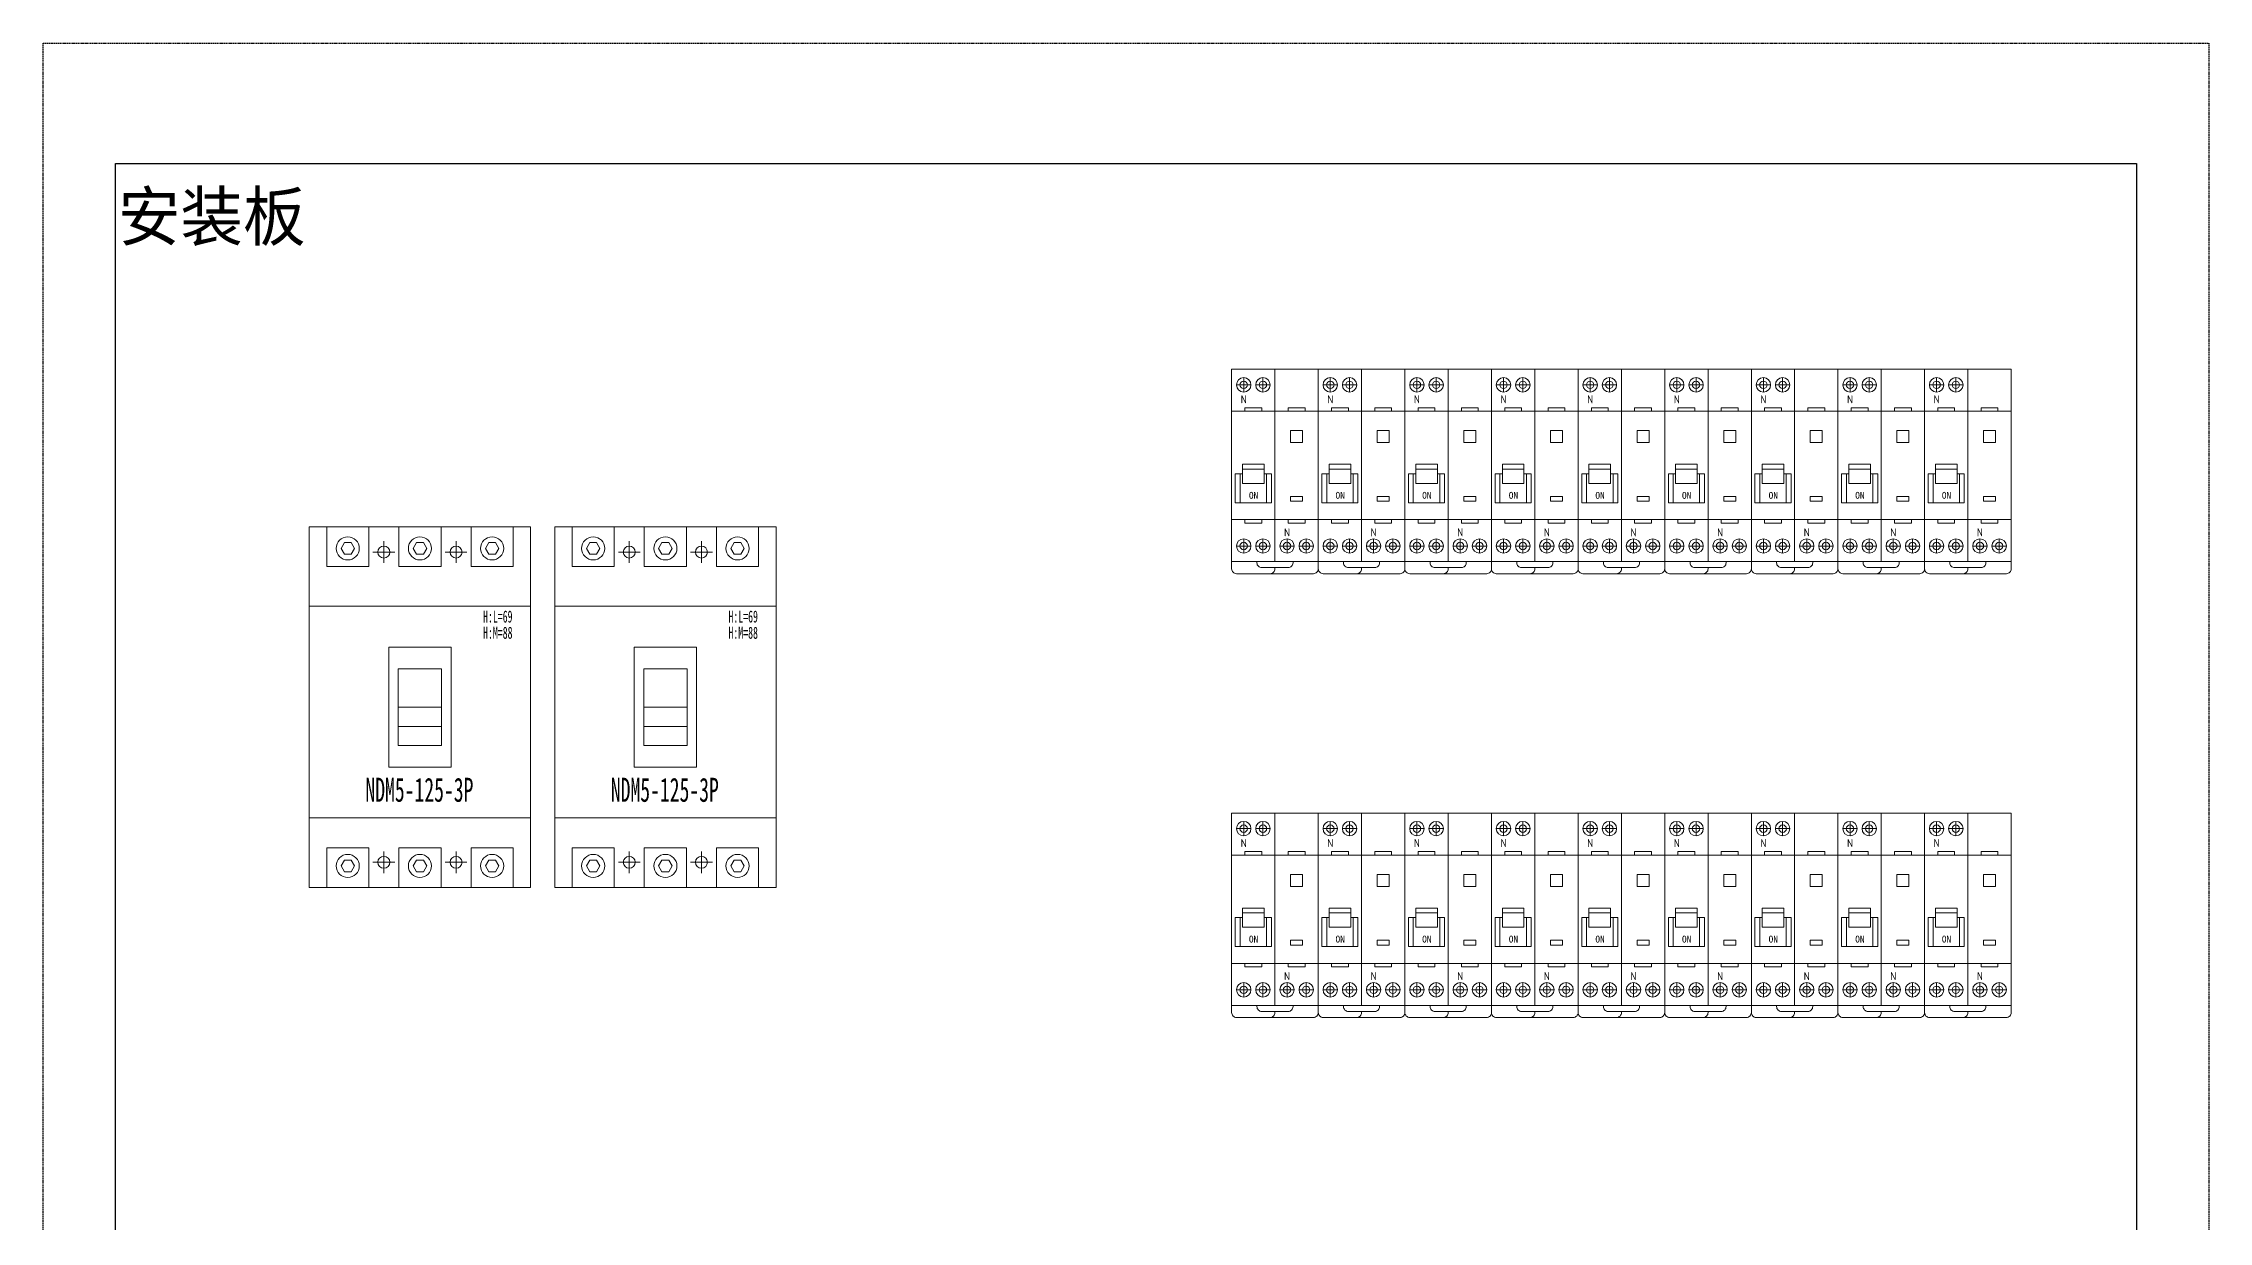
# Model space of a CAD drawing. Extents: x 243092 to 243992, y 288798 to 289898.
# Drawn here: x 243092 to 243992, y 289408 to 289898 of the extents above; entities that cross this region are included whole.
import ezdxf
from ezdxf.enums import TextEntityAlignment as Align

# ---------------------------------------------------------------- set-up
doc = ezdxf.new("R2010")
doc.units = 0
doc.header["$MEASUREMENT"] = 0
doc.linetypes.add('DASHED', pattern=[0.75, 0.5, -0.25])
doc.layers.add('布置图', color=30, linetype='Continuous')
doc.layers.add('细线', color=7, linetype='Continuous', lineweight=0)
doc.styles.add('-仿宋_GB2312', font='gbenor.shx', dxfattribs={"bigfont": 'gbcbig.shx'})
doc.styles.add('宋', font='', dxfattribs={"width": 0.7})
doc.styles.add('正常', font='')
doc.styles.get('宋').set_extended_font_data('SimSun')
doc.styles.get('正常').set_extended_font_data('FangSong_GB2312')

# ---------------------------------------------------------------- blocks, each defined once
blk = doc.blocks.new('Manufacturer光辉PartName塑壳断路器Series125ShellFrameLimitingCurrentRemarkPartTypeMinCurrent1MaxCurrent125Poles3PMinPower0MaxPower0LibType2DelFlgfalseUpdateDate')
at = {"layer": '细线'}
for p, q in [((-19.53, 64.5), (-10.47, 64.5)), ((-15, 69.03), (-15, 59.97)), ((10.47, 64.5), (19.53, 64.5)), ((15, 69.03), (15, 59.97)), ((-15, -69.03), (-15, -59.97)), ((15, -69.03), (15, -59.97)), ((-19.53, -64.5), (-10.47, -64.5)), ((10.47, -64.5), (19.53, -64.5))]:
    blk.add_line(p, q, dxfattribs=at)
for points in [[(-46, -75), (46, -75), (46, 75), (-46, 75)], [(-38.75, 58.5), (-21.25, 58.5), (-21.25, 75), (-38.75, 75)], [(-8.75, 58.5), (8.75, 58.5), (8.75, 75), (-8.75, 75)], [(21.25, 58.5), (38.75, 58.5), (38.75, 75), (21.25, 75)], [(-46, -46), (46, -46), (46, 42), (-46, 42)], [(-13, -25), (13, -25), (13, 25), (-13, 25)], [(-9, -16), (9, -16), (9, 16), (-9, 16)], [(-9, 0), (9, 0), (9, -16), (-9, -16)], [(-9, 0), (9, 0), (9, -8), (-9, -8)], [(-38.75, -58.5), (-21.25, -58.5), (-21.25, -75), (-38.75, -75)], [(-8.75, -58.5), (8.75, -58.5), (8.75, -75), (-8.75, -75)], [(21.25, -58.5), (38.75, -58.5), (38.75, -75), (21.25, -75)]]:
    blk.add_lwpolyline(points, close=True, dxfattribs=at)
at = {"layer": '细线', "color": 7}
for points in [[(-27.19, 66), (-28.59, 68.43), (-31.41, 68.43), (-32.81, 66), (-31.41, 63.57), (-28.59, 63.57)], [(2.81, 66), (1.41, 68.43), (-1.41, 68.43), (-2.81, 66), (-1.41, 63.57), (1.41, 63.57)], [(32.81, 66), (31.41, 68.43), (28.59, 68.43), (27.19, 66), (28.59, 63.57), (31.41, 63.57)], [(-27.19, -66), (-28.59, -68.43), (-31.41, -68.43), (-32.81, -66), (-31.41, -63.57), (-28.59, -63.57)], [(2.81, -66), (1.41, -68.43), (-1.41, -68.43), (-2.81, -66), (-1.41, -63.57), (1.41, -63.57)], [(32.81, -66), (31.41, -68.43), (28.59, -68.43), (27.19, -66), (28.59, -63.57), (31.41, -63.57)]]:
    blk.add_lwpolyline(points, close=True, dxfattribs=at)
for centre in [(-30, 66), (0, 66), (30, 66), (-30, -66), (0, -66), (30, -66)]:
    blk.add_circle(centre, 4.8, dxfattribs=at)
at = {"layer": '细线'}
for centre in [(-15, 64.5), (15, 64.5), (-15, -64.5), (15, -64.5)]:
    blk.add_circle(centre, 2.5, dxfattribs=at)
at = {"layer": '细线', "color": 7, "attachment_point": 1, "style": '宋'}
for s, insert, char_height, width in [('\\pxql;{\\fFangSong_GB2312|b0|i0|c134|p49;\\W0.6;H:L=69}', (26.23, 40.19), 5, 16.7991), ('\\pxql;{\\fFangSong_GB2312|b0|i0|c134|p49;\\W0.6;H:M=88}', (26.23, 33.45), 5, 16.7991), ('\\pxql;{\\fFangSong_GB2312|b0|i0|c134|p49;\\W0.6;NDM5-125-3P}', (-22.68, -29.34), 10, 49.2649)]:
    blk.add_mtext(s, dxfattribs=dict(at, insert=insert, char_height=char_height, width=width))
blk = doc.blocks.new('Manufacturer光辉PartName剩余电流动作微型断路器Series1PNShellFrameLimitingCurrentRemarkPartTypeMinCurrent1MaxCurrent32Poles1P+NMinPower0MaxPower0LibType2DelFlgfalseUpdateDate')
at = {"layer": '细线'}
for p, q in [((-16, 36), (-10, 36)), ((-13, 39), (-13, 33)), ((-8, 36), (-2, 36)), ((-5, 39), (-5, 33)), ((-16, -31), (-10, -31)), ((-13, -34), (-13, -28)), ((-8, -31), (-2, -31)), ((-5, -34), (-5, -28)), ((8, -31), (2, -31)), ((5, -34), (5, -28)), ((16, -31), (10, -31)), ((13, -34), (13, -28))]:
    blk.add_line(p, q, dxfattribs=at)
for points in [[(-18, -37.5), (0, -37.5), (0, 42.5), (-18, 42.5)], [(0, -37.5), (18, -37.5), (18, 42.5), (0, 42.5)], [(-18, -20), (0, -20), (0, 25), (-18, 25)], [(-12.5, 26.5), (-5.5, 26.5), (-5.5, 25), (-12.5, 25)], [(0, -20), (18, -20), (18, 25), (0, 25)], [(5.5, 26.5), (12.5, 26.5), (12.5, 25), (5.5, 25)], [(6.5, 12), (11.5, 12), (11.5, 17), (6.5, 17)], [(-13.5, -5), (-4.5, -5), (-4.5, 3), (-13.5, 3)], [(-13.5, 3), (-4.5, 3), (-4.5, 1), (-13.5, 1)], [(6.5, -12.38), (11.5, -12.38), (11.5, -10.38), (6.5, -10.38)], [(-12.5, -21.5), (-5.5, -21.5), (-5.5, -20), (-12.5, -20)], [(5.5, -21.5), (12.5, -21.5), (12.5, -20), (5.5, -20)]]:
    blk.add_lwpolyline(points, close=True, dxfattribs=at)
for points in [[(-13.5, -1), (-16.5, -1), (-16.5, -13), (-1.5, -13), (-1.5, -1), (-4.5, -1)], [(-13.5, -1), (-14.5, -1), (-14.5, -13), (-3.5, -13), (-3.5, -1), (-4.5, -1)]]:
    blk.add_lwpolyline(points, dxfattribs=at)
for points in [[(-18, -37.5), (18, -37.5), (18, -40.5, -0.414214), (16, -42.5), (-16, -42.5, -0.414214), (-18, -40.5)], [(-5.5, -40), (5.5, -40, 0.414214), (7.5, -38), (7.5, -37.5), (-7.5, -37.5), (-7.5, -38, 0.414214)]]:
    blk.add_lwpolyline(points, format="xyb", close=True, dxfattribs=at)
blk.add_lwpolyline([(0, -40), (0, -40.5, -0.414214), (-2, -42.5), (-16, -42.5, -0.414214), (-18, -40.5), (-18, -37.5), (0, -37.5)], format="xyb", dxfattribs=at)
for centre, radius in [((-13, 36), 3), ((-13, 36), 1.54), ((-5, 36), 3), ((-5, 36), 1.54), ((-13, -31), 3), ((-13, -31), 1.54), ((-5, -31), 3), ((-5, -31), 1.54), ((5, -31), 3), ((5, -31), 1.54), ((13, -31), 3), ((13, -31), 1.54)]:
    blk.add_circle(centre, radius, dxfattribs=at)
at = {"layer": '细线', "color": 2, "lineweight": 15}
for s, height, style, p in [('N', 3.33, '-仿宋_GB2312', (-14.22, 28.34)), ('ON', 2.851, '正常', (-10.83, -11.36)), ('N', 3.33, '-仿宋_GB2312', (3.78, -26.98))]:
    blk.add_text(s, height=height, dxfattribs=dict(at, style=style)).set_placement(p)

msp = doc.modelspace()

# ---------------------------------------------------------------- linework, layer by layer
at = {"color": 2}
msp.add_lwpolyline([(243121.79, 289848.38), (243961.79, 289848.38), (243961.79, 288848.38), (243121.79, 288848.38)], close=True, dxfattribs=at)
at = {"layer": '布置图', "linetype": 'DASHED'}
msp.add_lwpolyline([(243091.79, 289898.38), (243991.79, 289898.38), (243991.79, 288798.38), (243091.79, 288798.38)], close=True, dxfattribs=at)

# ---------------------------------------------------------------- block references
for name, p in [('Manufacturer光辉PartName剩余电流动作微型断路器Series1PNShellFrameLimitingCurrentRemarkPartTypeMinCurrent1MaxCurrent32Poles1P+NMinPower0MaxPower0LibType2DelFlgfalseUpdateDate', (243603.71, 289720.38)), ('Manufacturer光辉PartName剩余电流动作微型断路器Series1PNShellFrameLimitingCurrentRemarkPartTypeMinCurrent1MaxCurrent32Poles1P+NMinPower0MaxPower0LibType2DelFlgfalseUpdateDate', (243639.71, 289720.38)), ('Manufacturer光辉PartName剩余电流动作微型断路器Series1PNShellFrameLimitingCurrentRemarkPartTypeMinCurrent1MaxCurrent32Poles1P+NMinPower0MaxPower0LibType2DelFlgfalseUpdateDate', (243675.71, 289720.38)), ('Manufacturer光辉PartName剩余电流动作微型断路器Series1PNShellFrameLimitingCurrentRemarkPartTypeMinCurrent1MaxCurrent32Poles1P+NMinPower0MaxPower0LibType2DelFlgfalseUpdateDate', (243711.71, 289720.38)), ('Manufacturer光辉PartName剩余电流动作微型断路器Series1PNShellFrameLimitingCurrentRemarkPartTypeMinCurrent1MaxCurrent32Poles1P+NMinPower0MaxPower0LibType2DelFlgfalseUpdateDate', (243747.71, 289720.38)), ('Manufacturer光辉PartName剩余电流动作微型断路器Series1PNShellFrameLimitingCurrentRemarkPartTypeMinCurrent1MaxCurrent32Poles1P+NMinPower0MaxPower0LibType2DelFlgfalseUpdateDate', (243783.71, 289720.38)), ('Manufacturer光辉PartName剩余电流动作微型断路器Series1PNShellFrameLimitingCurrentRemarkPartTypeMinCurrent1MaxCurrent32Poles1P+NMinPower0MaxPower0LibType2DelFlgfalseUpdateDate', (243819.71, 289720.38)), ('Manufacturer光辉PartName剩余电流动作微型断路器Series1PNShellFrameLimitingCurrentRemarkPartTypeMinCurrent1MaxCurrent32Poles1P+NMinPower0MaxPower0LibType2DelFlgfalseUpdateDate', (243855.71, 289720.38)), ('Manufacturer光辉PartName剩余电流动作微型断路器Series1PNShellFrameLimitingCurrentRemarkPartTypeMinCurrent1MaxCurrent32Poles1P+NMinPower0MaxPower0LibType2DelFlgfalseUpdateDate', (243891.71, 289720.38)), ('Manufacturer光辉PartName塑壳断路器Series125ShellFrameLimitingCurrentRemarkPartTypeMinCurrent1MaxCurrent125Poles3PMinPower0MaxPower0LibType2DelFlgfalseUpdateDate', (243248.34, 289622.38)), ('Manufacturer光辉PartName塑壳断路器Series125ShellFrameLimitingCurrentRemarkPartTypeMinCurrent1MaxCurrent125Poles3PMinPower0MaxPower0LibType2DelFlgfalseUpdateDate', (243350.34, 289622.38)), ('Manufacturer光辉PartName剩余电流动作微型断路器Series1PNShellFrameLimitingCurrentRemarkPartTypeMinCurrent1MaxCurrent32Poles1P+NMinPower0MaxPower0LibType2DelFlgfalseUpdateDate', (243603.71, 289535.88)), ('Manufacturer光辉PartName剩余电流动作微型断路器Series1PNShellFrameLimitingCurrentRemarkPartTypeMinCurrent1MaxCurrent32Poles1P+NMinPower0MaxPower0LibType2DelFlgfalseUpdateDate', (243639.71, 289535.88)), ('Manufacturer光辉PartName剩余电流动作微型断路器Series1PNShellFrameLimitingCurrentRemarkPartTypeMinCurrent1MaxCurrent32Poles1P+NMinPower0MaxPower0LibType2DelFlgfalseUpdateDate', (243675.71, 289535.88)), ('Manufacturer光辉PartName剩余电流动作微型断路器Series1PNShellFrameLimitingCurrentRemarkPartTypeMinCurrent1MaxCurrent32Poles1P+NMinPower0MaxPower0LibType2DelFlgfalseUpdateDate', (243711.71, 289535.88)), ('Manufacturer光辉PartName剩余电流动作微型断路器Series1PNShellFrameLimitingCurrentRemarkPartTypeMinCurrent1MaxCurrent32Poles1P+NMinPower0MaxPower0LibType2DelFlgfalseUpdateDate', (243747.71, 289535.88)), ('Manufacturer光辉PartName剩余电流动作微型断路器Series1PNShellFrameLimitingCurrentRemarkPartTypeMinCurrent1MaxCurrent32Poles1P+NMinPower0MaxPower0LibType2DelFlgfalseUpdateDate', (243783.71, 289535.88)), ('Manufacturer光辉PartName剩余电流动作微型断路器Series1PNShellFrameLimitingCurrentRemarkPartTypeMinCurrent1MaxCurrent32Poles1P+NMinPower0MaxPower0LibType2DelFlgfalseUpdateDate', (243819.71, 289535.88)), ('Manufacturer光辉PartName剩余电流动作微型断路器Series1PNShellFrameLimitingCurrentRemarkPartTypeMinCurrent1MaxCurrent32Poles1P+NMinPower0MaxPower0LibType2DelFlgfalseUpdateDate', (243855.71, 289535.88)), ('Manufacturer光辉PartName剩余电流动作微型断路器Series1PNShellFrameLimitingCurrentRemarkPartTypeMinCurrent1MaxCurrent32Poles1P+NMinPower0MaxPower0LibType2DelFlgfalseUpdateDate', (243891.71, 289535.88))]:
    msp.add_blockref(name, p)

# ---------------------------------------------------------------- texts
at = {"color": 0}
msp.add_text('安装板', height=20, dxfattribs=at).set_placement((243122.79, 289826.38), align=Align.MIDDLE_LEFT)

doc.saveas('drawing.dxf')
